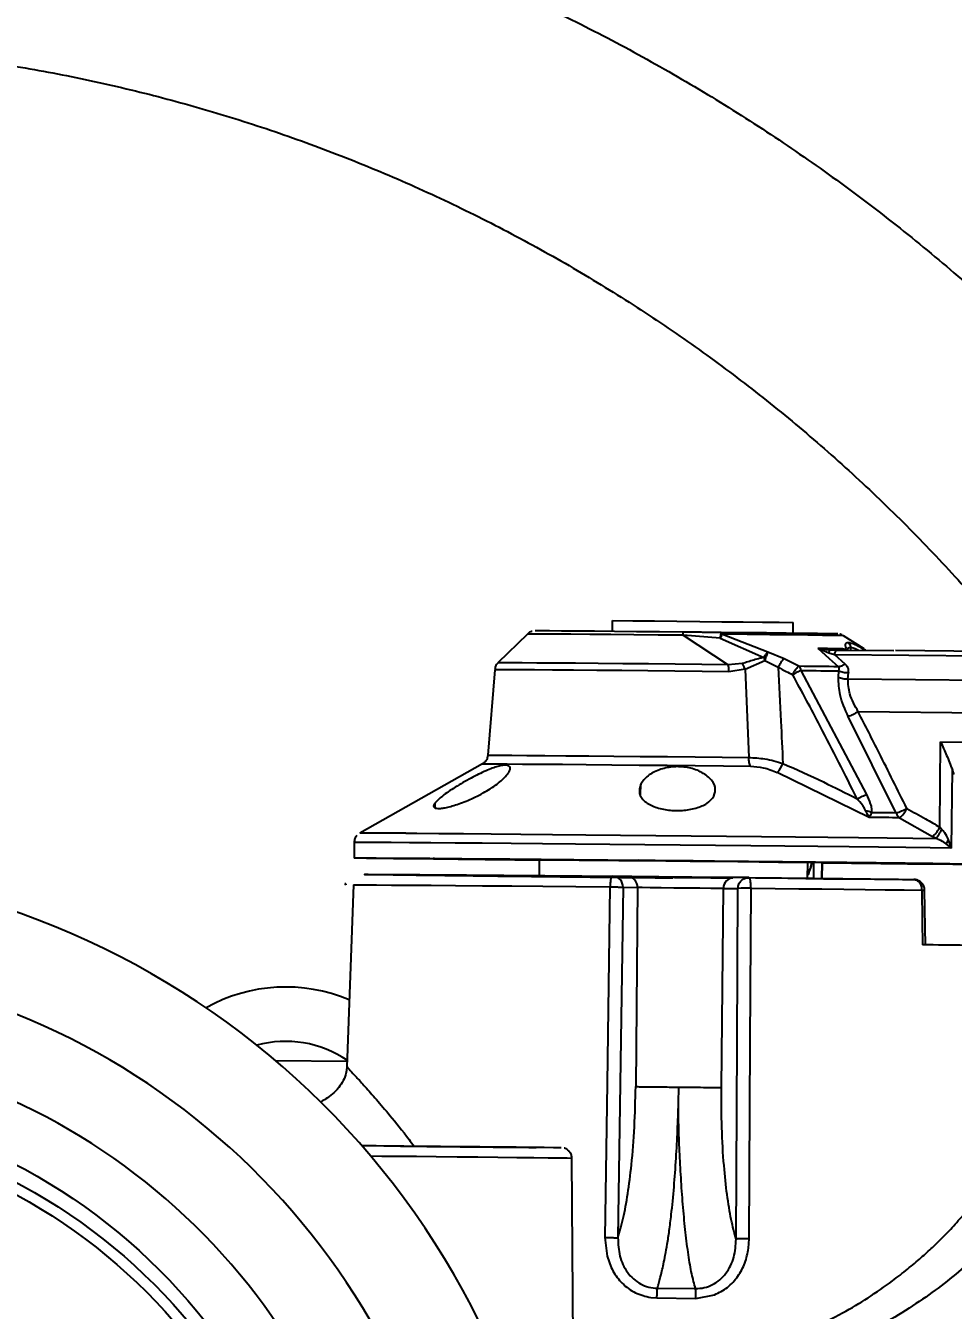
# Model space of a CAD drawing. Header units: millimetres. Extents: x 2344 to 4024, y 1094 to 2282.
# Drawn here: x 2956.8 to 3033.4, y 1461.1 to 1567.2 of the extents above; entities that cross this region are included whole.
import ezdxf

# ---------------------------------------------------------------- set-up
doc = ezdxf.new("R2010")
doc.units = ezdxf.units.MM
doc.layers.add('AM_5', color=3, linetype='Continuous', lineweight=25)
doc.layers.add('标注', color=3, linetype='Continuous', lineweight=13)
doc.styles.add('SLDTEXTSTYLE1', font='txt.shx', dxfattribs={"width": 0.7, "bigfont": 'gbcbig.shx'})
doc.dimstyles.new('SLDDIMSTYLE12$0', dxfattribs={"dimtxt": 12, "dimasz": 10, "dimexe": 0, "dimexo": 0.0625, "dimgap": 0.875, "dimtad": 1, "dimdec": 1, "dimlfac": 1.8, "dimrnd": 1e-09, "dimzin": 12, "dimdsep": 46, "dimtxsty": 'SLDTEXTSTYLE1', "dimcen": 0.09, "dimdle": 8.16, "dimclrd": 3, "dimclre": 3, "dimadec": 0, "dimazin": 3, "dimtfac": 1, "dimtdec": 1, "dimtofl": 0, "dimtmove": 0, "dimatfit": 3, "dimfxl": 0, "dimfrac": 2, "dimtolj": 1, "dimlwd": 5, "dimlwe": 5, "dimarcsym": 0})
doc.dimstyles.new('SLDDIMSTYLE12$3', dxfattribs={"dimtxt": 12, "dimasz": 10, "dimexe": 0, "dimexo": 0.0625, "dimgap": 0.875, "dimtad": 1, "dimdec": 1, "dimlfac": 1.8, "dimrnd": 1e-09, "dimzin": 12, "dimdsep": 46, "dimtxsty": 'SLDTEXTSTYLE1', "dimcen": 0.09, "dimdle": 8.16, "dimclrd": 3, "dimclre": 3, "dimadec": 0, "dimazin": 3, "dimtfac": 1, "dimtdec": 1, "dimtofl": 0, "dimtmove": 0, "dimatfit": 3, "dimfxl": 0, "dimfrac": 2, "dimtolj": 1, "dimlwd": 5, "dimlwe": 5, "dimarcsym": 0})

# ---------------------------------------------------------------- blocks, each defined once
blk = doc.blocks.new('*D64')
at = {"layer": 'Defpoints', "color": 0, "transparency": 16777216}
for p in [(2933.73, 1598.29), (2933.73, 1430.36), (3247.75, 1420.49)]:
    blk.add_point(p, dxfattribs=at)
at = {"layer": '标注', "color": 3, "linetype": 'Continuous', "lineweight": 5, "transparency": 16777216}
for p, q in [((2933.73, 1430.42), (2933.73, 1598.29)), ((3237.75, 1598.29), (2943.73, 1598.29))]:
    blk.add_line(p, q, dxfattribs=at)
at = {"layer": '标注', "color": 3, "lineweight": 5, "transparency": 16777216}
blk.add_line((3247.75, 1420.55), (3247.75, 1598.29), dxfattribs=at)
at = {"layer": '标注', "color": 3, "transparency": 16777216}
for points in [[(2943.73, 1599.96), (2943.73, 1596.62), (2933.73, 1598.29)], [(3237.75, 1599.96), (3237.75, 1596.62), (3247.75, 1598.29)]]:
    blk.add_solid(points, dxfattribs=at)
at = {"layer": '标注', "color": 0, "transparency": 16777216, "insert": (3090.41, 1610.59), "char_height": 10, "attachment_point": 5, "style": 'SLDTEXTSTYLE1'}
blk.add_mtext('\\A1;{\\H2.28571x;315}', dxfattribs=at)
blk = doc.blocks.new('*D68')
at = {"layer": 'Defpoints', "color": 0, "transparency": 16777216}
for p in [(3197.74, 1532.02), (3467.94, 1532.02), (2933.73, 1430.36)]:
    blk.add_point(p, dxfattribs=at)
at = {"layer": '标注', "color": 3, "linetype": 'Continuous', "lineweight": 5, "transparency": 16777216}
for p, q in [((3197.8, 1532.02), (3467.94, 1532.02)), ((3467.94, 1440.36), (3467.94, 1522.02))]:
    blk.add_line(p, q, dxfattribs=at)
at = {"layer": '标注', "color": 3, "lineweight": 5, "transparency": 16777216}
blk.add_line((2933.8, 1430.36), (3467.94, 1430.36), dxfattribs=at)
at = {"layer": '标注', "color": 3, "transparency": 16777216}
for points in [[(3466.27, 1522.02), (3469.6, 1522.02), (3467.94, 1532.02)], [(3466.27, 1440.36), (3469.6, 1440.36), (3467.94, 1430.36)]]:
    blk.add_solid(points, dxfattribs=at)
at = {"layer": '标注', "color": 0, "transparency": 16777216, "insert": (3455.63, 1481.19), "char_height": 10, "attachment_point": 5, "rotation": 90, "style": 'SLDTEXTSTYLE1'}
blk.add_mtext('\\A1;{\\H2.28571x;115}', dxfattribs=at)
blk = doc.blocks.new('*D49')
at = {"layer": 'AM_5', "color": 3, "linetype": 'Continuous', "lineweight": 5, "transparency": 16777216}
blk.add_line((3084.19, 1574.25), (3050.51, 1548.25), dxfattribs=at)
at = {"layer": 'AM_5', "color": 3, "lineweight": 5, "transparency": 16777216}
for p, q in [((2983.13, 1496.32), (2983.31, 1496.32)), ((2983.22, 1496.23), (2983.22, 1496.41))]:
    blk.add_line(p, q, dxfattribs=at)
at = {"layer": 'AM_5', "color": 3, "transparency": 16777216}
blk.add_solid([(3049.49, 1549.57), (3051.53, 1546.93), (3042.59, 1542.14)], dxfattribs=at)
at = {"layer": 'Defpoints', "color": 0, "transparency": 16777216}
for p in [(3042.59, 1542.14), (2923.85, 1450.49)]:
    blk.add_point(p, dxfattribs=at)
at = {"layer": 'AM_5', "color": 0, "transparency": 16777216, "insert": (3067.11, 1569.75), "char_height": 12, "attachment_point": 5, "rotation": 37.6642, "style": 'SLDTEXTSTYLE1'}
blk.add_mtext('\\A1;%%C345', dxfattribs=at)

msp = doc.modelspace()

# ---------------------------------------------------------------- linework, layer by layer
at = {"color": 7, "linetype": 'Continuous', "lineweight": 25}
for p, q in [((3005.265, 1517.18), (3005.274, 1518.076)), ((3020.188, 1517.028), (3020.197, 1517.921)), ((2998.236, 1516.963), (2995.811, 1514.586)), ((3014.256, 1517.063), (3011.104, 1517.12)), ((3011.122, 1516.863), (3014.83, 1514.428)), ((3014.167, 1516.617), (3011.122, 1516.863)), ((3014.167, 1516.617), (3017.781, 1515.034)), ((3014.375, 1516.956), (3018.109, 1515.49)), ((3026.063, 1515.739), (3024.369, 1516.829)), ((3018.109, 1515.49), (3019.464, 1514.943)), ((3022.235, 1515.798), (3023.156, 1515.41)), ((3022.235, 1515.798), (3022.939, 1515.687)), ((3022.939, 1515.687), (3023.175, 1515.65)), ((3023.156, 1515.41), (3023.606, 1515.287)), ((3023.755, 1515.621), (3023.168, 1515.641)), ((3023.175, 1515.65), (3023.808, 1515.644)), ((3023.606, 1515.287), (3024.477, 1514.51)), ((3023.606, 1515.287), (3039.205, 1515.142)), ((3023.808, 1515.644), (3028.508, 1515.6)), ((3024.932, 1515.872), (3024.929, 1515.543)), ((3026.041, 1515.741), (3026.057, 1515.718)), ((3038.908, 1515.503), (3028.659, 1515.598)), ((3016, 1514.527), (3014.83, 1514.428)), ((3016.231, 1514.061), (3014.888, 1513.855)), ((3016.231, 1514.061), (3017.853, 1514.778)), ((3016.231, 1514.061), (3016.53, 1506.774)), ((3017.853, 1514.778), (3018.963, 1514.218)), ((3019.464, 1514.943), (3020.68, 1514.333)), ((2995.544, 1514.015), (2994.98, 1506.956)), ((3026.29, 1503.711), (3020.86, 1513.959)), ((3023.942, 1513.399), (3023.971, 1513.922)), ((3024.722, 1513.24), (3024.76, 1513.762)), ((3040.78, 1513.09), (3024.722, 1513.24)), ((3028.718, 1502.185), (3024.757, 1510.154)), ((3042.868, 1510.373), (3025.581, 1510.534)), ((3032.312, 1501.025), (3032.382, 1508.07)), ((3032.382, 1508.07), (3044.592, 1507.956)), ((2994.525, 1506.244), (2984.386, 1500.524)), ((3033.289, 1499.291), (3033.353, 1505.779)), ((3007.594, 1503.673), (3007.603, 1504.561)), ((3026.477, 1501.823), (3018.89, 1505.537)), ((2990.611, 1502.609), (2990.615, 1503.027)), ((3026.477, 1501.823), (3026.354, 1502)), ((3026.477, 1501.823), (3026.554, 1501.943)), ((3028.99, 1501.792), (3031.701, 1500.253)), ((3032.012, 1500.085), (3031.701, 1500.253)), ((3032.468, 1500.858), (3032.312, 1501.025)), ((2983.928, 1499.749), (2983.915, 1498.468)), ((3033.289, 1499.291), (3032.851, 1499.634)), ((3033.289, 1499.291), (3033.041, 1499.97)), ((2990.57, 1498.421), (2990.57, 1498.425)), ((2999.214, 1498.316), (2999.201, 1496.987)), ((3007.541, 1498.274), (3007.541, 1498.278)), ((3021.382, 1498.107), (3021.369, 1496.777)), ((3021.902, 1496.772), (3021.915, 1498.102)), ((3022.56, 1498.087), (3022.547, 1496.766)), ((3022.56, 1498.087), (3022.613, 1498.084)), ((3022.6, 1496.765), (3022.613, 1498.084)), ((3028.216, 1498.041), (3028.216, 1498.039)), ((2983.87, 1496.242), (2983.327, 1481.215)), ((3006.476, 1496.935), (3005.269, 1496.961)), ((3006.145, 1496.052), (3007.352, 1496.026)), ((3007.352, 1496.026), (3007.189, 1479.588)), ((3016.532, 1496.849), (3015.325, 1496.847)), ((3014.268, 1479.518), (3014.431, 1495.956)), ((3014.431, 1495.956), (3015.638, 1495.958)), ((3031.121, 1491.255), (3031.06, 1495.808)), ((2983.343, 1481.665), (2977.436, 1481.723)), ((3010.722, 1478.225), (3010.753, 1479.546)), ((3010.727, 1479.547), (3010.753, 1479.546)), ((3002.194, 1437.174), (3001.92, 1473.657)), ((3004.641, 1467.128), (3004.826, 1465.583)), ((3016.515, 1466.245), (3016.567, 1467.009)), ((3008.448, 1462.171), (3008.946, 1462.133)), ((3008.946, 1462.133), (3012.164, 1462.101)), ((3008.989, 1462.939), (3012.137, 1462.908)), ((3012.164, 1462.101), (3013.707, 1462.392))]:
    msp.add_line(p, q, dxfattribs=at)
at = {"color": 7, "linetype": 'Continuous', "lineweight": 25, "flags": 128}
for points in [[(3005.274, 1518.076), (3006.94, 1518.062), (3008.733, 1518.045), (3010.599, 1518.027), (3012.48, 1518.008), (3014.319, 1517.989), (3016.061, 1517.97), (3017.653, 1517.952), (3019.045, 1517.936), (3020.197, 1517.921)], [(3011.121, 1516.863), (3009.059, 1516.883), (3007.049, 1516.902), (3005.144, 1516.919), (3003.393, 1516.934), (3001.841, 1516.947), (3000.529, 1516.956), (2999.491, 1516.963), (2998.753, 1516.966), (2998.334, 1516.966), (2998.236, 1516.963)], [(3011.123, 1517.125), (3009.163, 1517.144), (3007.252, 1517.162), (3005.442, 1517.178), (3003.777, 1517.193), (3002.302, 1517.205), (3001.055, 1517.214), (3000.068, 1517.22), (2999.366, 1517.223), (2998.968, 1517.223), (2998.875, 1517.22)], [(3023.89, 1516.972), (3023.882, 1516.973), (3023.639, 1516.98), (3023.074, 1516.99), (3022.202, 1517.002), (3021.046, 1517.017), (3019.634, 1517.035), (3018.004, 1517.053), (3016.196, 1517.073), (3014.258, 1517.094)], [(3024.369, 1516.829), (3024.359, 1516.83), (3024.107, 1516.837), (3023.522, 1516.847), (3022.617, 1516.86), (3021.417, 1516.876), (3019.953, 1516.894), (3018.261, 1516.913), (3016.386, 1516.934), (3014.375, 1516.956)], [(3022.235, 1515.798), (3022.515, 1515.795), (3022.786, 1515.791), (3023.047, 1515.788), (3023.299, 1515.785), (3023.541, 1515.782), (3023.772, 1515.778), (3023.994, 1515.775), (3024.205, 1515.773)], [(3022.235, 1515.798), (3023.179, 1514.957), (3023.921, 1514.294)], [(3026.063, 1515.739), (3026.058, 1515.74), (3026.041, 1515.741)], [(3014.83, 1514.428), (3012.657, 1514.451), (3010.45, 1514.473), (3008.257, 1514.494), (3006.123, 1514.514), (3004.093, 1514.532), (3002.208, 1514.549), (3000.509, 1514.563), (2999.03, 1514.574), (2997.804, 1514.582), (2996.855, 1514.587), (2996.204, 1514.589), (2995.863, 1514.588), (2995.811, 1514.586)], [(3020.68, 1514.332), (3021.122, 1514.327), (3021.554, 1514.322), (3021.975, 1514.317), (3022.387, 1514.313), (3022.788, 1514.308), (3023.177, 1514.303), (3023.555, 1514.299), (3023.921, 1514.294)], [(3014.888, 1513.855), (3012.678, 1513.878), (3010.434, 1513.9), (3008.203, 1513.922), (3006.033, 1513.942), (3003.967, 1513.961), (3002.05, 1513.977), (3000.322, 1513.991), (2998.819, 1514.003), (2997.571, 1514.011), (2996.606, 1514.016), (2995.943, 1514.018), (2995.597, 1514.017), (2995.544, 1514.015)], [(3020.858, 1513.959), (3021.279, 1513.954), (3021.692, 1513.949), (3022.096, 1513.944), (3022.491, 1513.94), (3022.876, 1513.935), (3023.251, 1513.931), (3023.616, 1513.926), (3023.971, 1513.922)], [(2994.98, 1506.956), (2995.026, 1506.958), (2995.359, 1506.96), (2996.008, 1506.958), (2996.958, 1506.953), (2998.192, 1506.945), (2999.684, 1506.933), (3001.404, 1506.919), (3003.317, 1506.903), (3005.386, 1506.885), (3007.567, 1506.864), (3009.818, 1506.843), (3012.092, 1506.82), (3014.345, 1506.797), (3016.53, 1506.774)], [(2994.525, 1506.244), (2994.572, 1506.246), (2994.915, 1506.247), (2995.582, 1506.246), (2996.559, 1506.24), (2997.827, 1506.232), (2999.361, 1506.221), (3001.129, 1506.206), (3003.096, 1506.189), (3005.222, 1506.17), (3007.464, 1506.15), (3009.778, 1506.127), (3012.116, 1506.104), (3014.431, 1506.08), (3016.677, 1506.057)], [(3028.99, 1501.792), (3028.698, 1501.796), (3028.399, 1501.8), (3028.093, 1501.803), (3027.782, 1501.807), (3027.464, 1501.811), (3027.141, 1501.815), (3026.812, 1501.819), (3026.477, 1501.823)], [(3028.718, 1502.185), (3028.481, 1502.188), (3028.24, 1502.191), (3027.994, 1502.194), (3027.744, 1502.197), (3027.49, 1502.2), (3027.232, 1502.203), (3026.97, 1502.206), (3026.704, 1502.21)], [(2988.208, 1500.515), (2989.118, 1500.509), (2990.922, 1500.496), (2992.972, 1500.48), (2995.241, 1500.461), (2997.703, 1500.44), (3000.326, 1500.417), (3003.08, 1500.392), (3005.929, 1500.365), (3008.84, 1500.337), (3011.777, 1500.308), (3014.703, 1500.278), (3017.583, 1500.249), (3020.381, 1500.219), (3023.064, 1500.19), (3025.599, 1500.161), (3027.954, 1500.134), (3030.1, 1500.109), (3032.012, 1500.085)], [(3033.289, 1499.29), (3031.515, 1499.313), (3029.499, 1499.338), (3027.264, 1499.364), (3024.836, 1499.392), (3022.244, 1499.42), (3019.518, 1499.45), (3016.69, 1499.479), (3013.795, 1499.509), (3010.866, 1499.539), (3007.937, 1499.567), (3005.044, 1499.595), (3002.221, 1499.621), (2999.5, 1499.646), (2996.913, 1499.669), (2994.493, 1499.689), (2992.266, 1499.707), (2990.26, 1499.723), (2988.497, 1499.735), (2986.999, 1499.745), (2985.784, 1499.751), (2984.865, 1499.754), (2984.254, 1499.754), (2983.958, 1499.751), (2983.928, 1499.749)], [(2984.961, 1498.442), (2984.309, 1498.455), (2983.968, 1498.464), (2983.943, 1498.471), (2984.235, 1498.474), (2984.839, 1498.474), (2985.75, 1498.471), (2986.955, 1498.465), (2988.441, 1498.455), (2990.19, 1498.443), (2992.183, 1498.428), (2994.395, 1498.41), (2996.8, 1498.389), (2999.372, 1498.367), (3002.078, 1498.342), (3004.888, 1498.316), (3007.769, 1498.289), (3010.687, 1498.26), (3013.607, 1498.231), (3016.496, 1498.201), (3019.319, 1498.171), (3022.044, 1498.142), (3024.638, 1498.113), (3027.071, 1498.086), (3029.315, 1498.059), (3031.343, 1498.035), (3033.132, 1498.012), (3034.66, 1497.992)], [(2999.214, 1498.264), (2997.19, 1498.287), (2994.756, 1498.314), (2992.513, 1498.341), (2990.484, 1498.365), (2988.696, 1498.388), (2987.168, 1498.408), (2985.918, 1498.427), (2984.961, 1498.442)], [(2990.57, 1498.421), (2990.455, 1498.424), (2990.72, 1498.424), (2991.332, 1498.42), (2992.217, 1498.412), (2993.268, 1498.403), (2994.359, 1498.392), (2995.359, 1498.381), (2996.146, 1498.371), (2996.625, 1498.364)], [(2996.625, 1498.364), (2996.74, 1498.361), (2996.475, 1498.361), (2995.863, 1498.365), (2994.978, 1498.373), (2993.927, 1498.383), (2992.835, 1498.394), (2991.836, 1498.404), (2991.049, 1498.414), (2990.57, 1498.421)], [(2999.214, 1498.314), (2998.756, 1498.317), (2998.417, 1498.319), (2998.284, 1498.319), (2998.37, 1498.317), (2998.666, 1498.313), (2999.144, 1498.307), (2999.214, 1498.306)], [(2999.214, 1498.316), (2999.25, 1498.318), (2999.582, 1498.319), (3000.253, 1498.316), (3001.245, 1498.31), (3002.526, 1498.301), (3004.059, 1498.288), (3005.797, 1498.273), (3007.689, 1498.256), (3009.678, 1498.237), (3011.703, 1498.217), (3013.705, 1498.197), (3015.624, 1498.176), (3017.401, 1498.156), (3018.983, 1498.138), (3020.323, 1498.121), (3021.382, 1498.107)], [(3007.541, 1498.274), (3007.426, 1498.277), (3007.691, 1498.277), (3008.303, 1498.273), (3009.188, 1498.266), (3010.239, 1498.256), (3011.331, 1498.245), (3012.33, 1498.234), (3013.117, 1498.224), (3013.596, 1498.218)], [(3013.596, 1498.218), (3013.711, 1498.214), (3013.446, 1498.214), (3012.834, 1498.219), (3011.949, 1498.226), (3010.898, 1498.236), (3009.807, 1498.247), (3008.807, 1498.258), (3008.02, 1498.267), (3007.541, 1498.274)], [(3022.56, 1498.087), (3023.072, 1498.083), (3023.411, 1498.081), (3023.544, 1498.081), (3023.458, 1498.083), (3023.161, 1498.087), (3022.683, 1498.093), (3022.07, 1498.1), (3021.382, 1498.107)], [(3036.867, 1497.958), (3037.519, 1497.945), (3037.86, 1497.936), (3037.884, 1497.929), (3037.593, 1497.926), (3036.988, 1497.926), (3036.078, 1497.929), (3034.873, 1497.935), (3033.387, 1497.945), (3031.638, 1497.957), (3029.645, 1497.972), (3027.433, 1497.99), (3025.027, 1498.011), (3022.613, 1498.032)], [(3031.676, 1498.006), (3031.355, 1498.011), (3030.819, 1498.017), (3030.15, 1498.024), (3029.45, 1498.031), (3028.826, 1498.037), (3028.372, 1498.04), (3028.158, 1498.041), (3028.216, 1498.039)], [(3028.216, 1498.039), (3028.537, 1498.034), (3029.073, 1498.028), (3029.742, 1498.021), (3030.442, 1498.014), (3031.066, 1498.008), (3031.52, 1498.005), (3031.734, 1498.004), (3031.676, 1498.006)], [(2983.87, 1496.242), (2983.909, 1496.245), (2984.223, 1496.248), (2984.85, 1496.248), (2985.782, 1496.245), (2987.009, 1496.238), (2988.516, 1496.228), (2990.285, 1496.216), (2992.296, 1496.2), (2994.525, 1496.182), (2996.946, 1496.162), (2999.53, 1496.139), (3002.247, 1496.114), (3005.066, 1496.088)], [(3004.01, 1496.947), (3002.099, 1496.964), (3000.38, 1496.978), (2998.892, 1496.989), (2997.668, 1496.997), (2996.733, 1497.002), (2996.11, 1497.004), (2995.811, 1497.002), (2995.784, 1497)], [(3003.636, 1496.923), (3003.848, 1496.924), (3004.368, 1496.922), (3005.173, 1496.917), (3006.229, 1496.908), (3007.488, 1496.898), (3008.897, 1496.885), (3010.393, 1496.871), (3011.911, 1496.855), (3013.385, 1496.84), (3014.751, 1496.825), (3015.22, 1496.82)], [(3005.066, 1496.088), (3004.828, 1479.871), (3004.641, 1467.128)], [(3006.145, 1496.052), (3005.907, 1479.834), (3005.719, 1467.092)], [(3014.431, 1495.956), (3014.066, 1495.957), (3013.4, 1495.962), (3012.498, 1495.97), (3011.445, 1495.979), (3010.339, 1495.99), (3009.285, 1496.002), (3008.383, 1496.012), (3007.718, 1496.02), (3007.352, 1496.026)], [(3015.488, 1466.995), (3015.572, 1483.214), (3015.638, 1495.958)], [(3016.567, 1467.009), (3016.651, 1483.228), (3016.717, 1495.972)], [(3016.717, 1495.972), (3018.718, 1495.951), (3020.673, 1495.93), (3022.57, 1495.91), (3024.399, 1495.889), (3026.149, 1495.87), (3027.809, 1495.851), (3029.371, 1495.832), (3030.824, 1495.815)], [(3030.824, 1495.815), (3030.858, 1493.281), (3030.885, 1491.29)], [(2984.543, 1474.718), (2984.963, 1474.717), (2985.735, 1474.712), (2986.773, 1474.705), (2988.039, 1474.694), (2989.482, 1474.682), (2991.049, 1474.667), (2992.678, 1474.651), (2994.307, 1474.635), (2995.874, 1474.618), (2997.318, 1474.602), (2998.583, 1474.587), (2999.622, 1474.574), (3000.393, 1474.564), (3000.868, 1474.555), (3001.028, 1474.551)], [(3001.92, 1473.657), (3001.869, 1473.66), (3001.53, 1473.667), (3000.883, 1473.677), (2999.951, 1473.689), (2998.767, 1473.703), (2997.371, 1473.719), (2995.812, 1473.737), (2994.144, 1473.754), (2992.425, 1473.771), (2990.714, 1473.788), (2989.072, 1473.803), (2987.553, 1473.816), (2986.213, 1473.827), (2985.302, 1473.834)], [(2986.378, 1474.696), (2986.378, 1474.696), (2986.536, 1474.691), (2987.002, 1474.684), (2987.753, 1474.674), (2988.75, 1474.662), (2989.945, 1474.648), (2991.276, 1474.634), (2992.678, 1474.62)], [(2992.678, 1474.62), (2994.08, 1474.606), (2995.411, 1474.594), (2996.606, 1474.584), (2997.603, 1474.576), (2998.354, 1474.571), (2998.82, 1474.569), (2998.978, 1474.571)]]:
    msp.add_lwpolyline(points, dxfattribs=at)
at = {"color": 7, "linetype": 'Continuous', "lineweight": 25}
for centre, radius in [((2933.734, 1430.362), 48.216), ((2933.991, 1429.852), 47.25), ((2933.991, 1429.854), 46.35)]:
    msp.add_circle(centre, radius, dxfattribs=at)
for centre, radius, start, end in [((3015.573, 1515.986), 1.541, 141.02718, 155.85543), ((3014.201, 1516.928), 0.176, 9.15304, 71.18066), ((3019.344, 1514.255), 1.746, 135.02485, 153.53385), ((3020.938, 1513.389), 2.142, 133.50192, 157.21721), ((3019.961, 1513.755), 0.923, 12.74472, 38.73483), ((3017.406, 1506.972), 2.064, 315.96973, 340.40994), ((3027.108, 1507.07), 5.144, 288.24589, 298.84642), ((3027.75, 1503.373), 2.01, 308.11923, 336.27057), ((3026.088, 1500.981), 1.374, 63.36173, 85.31069), ((3026.179, 1500.994), 1.021, 68.44078, 80.12527), ((3029.525, 1502.453), 0.85, 198.39146, 231.03853), ((2985.82, 1293.481), 207.048, 89.33921, 90.397), ((3033.977, 1499.217), 1.201, 141.17844, 159.68658), ((2933.734, 1430.28), 67.5, 10.54851, 92.46086), ((3020.345, 1498.153), 1.382, 318.07056, 357.96119), ((3005.253, 1496.069), 0.892, 358.94916, 88.97148), ((3006.46, 1496.043), 0.892, 358.94916, 88.97148), ((3015.324, 1495.954), 0.892, 89.88976, 179.91207), ((3026.23, 1887.333), 390.587, 269.26834, 269.83804), ((3016.368, 1481.654), 14.322, 88.60341, 92.92198), ((3028.735, 1122.167), 369.13, 88.5638, 89.66629), ((2933.734, 1430.278), 59.613, 13.09228, 89.91829), ((2978.28, 1474.315), 13.5, 67.129, 119.21823), ((2978.28, 1474.325), 9, 55.74005, 105.42591), ((2933.734, 1430.29), 52.929, 13.09228, 89.91829)]:
    msp.add_arc(centre, radius, start, end, dxfattribs=at)
for points, knots in [([(2782.105, 1453.029), (2781.937, 1451.848), (2781.46, 1448.487), (2780.892, 1442.919), (2780.491, 1436.328), (2780.378, 1429.725), (2780.548, 1423.123), (2781.002, 1416.535), (2781.74, 1409.973), (2782.76, 1403.448), (2784.059, 1396.973), (2785.636, 1390.56), (2787.488, 1384.221), (2789.611, 1377.968), (2792.001, 1371.812), (2794.654, 1365.764), (2797.565, 1359.837), (2800.728, 1354.04), (2804.138, 1348.384), (2807.789, 1342.881), (2811.672, 1337.54), (2815.783, 1332.371), (2820.112, 1327.384), (2824.651, 1322.588), (2829.393, 1317.992), (2834.328, 1313.604), (2839.448, 1309.432), (2844.743, 1305.485), (2850.202, 1301.77), (2855.817, 1298.293), (2861.576, 1295.061), (2867.468, 1292.08), (2873.484, 1289.355), (2879.611, 1286.892), (2885.839, 1284.695), (2892.156, 1282.768), (2898.549, 1281.115), (2905.008, 1279.739), (2911.52, 1278.641), (2918.073, 1277.826), (2924.656, 1277.293), (2931.255, 1277.044), (2937.859, 1277.08), (2944.455, 1277.399), (2951.031, 1278.003), (2957.575, 1278.889), (2964.075, 1280.055), (2970.519, 1281.501), (2976.895, 1283.223), (2983.19, 1285.217), (2989.394, 1287.481), (2995.494, 1290.01), (3001.48, 1292.799), (3007.341, 1295.843), (3013.065, 1299.137), (3018.642, 1302.674), (3024.061, 1306.447), (3029.313, 1310.451), (3034.387, 1314.677), (3039.275, 1319.118), (3043.968, 1323.765), (3048.456, 1328.609), (3052.731, 1333.642), (3056.785, 1338.855), (3060.612, 1344.238), (3064.203, 1349.78), (3067.552, 1355.471), (3070.653, 1361.302), (3073.5, 1367.26), (3076.088, 1373.336), (3078.412, 1379.518), (3080.467, 1385.793), (3082.251, 1392.152), (3083.759, 1398.581), (3084.989, 1405.07), (3085.939, 1411.605), (3086.606, 1418.175), (3086.99, 1424.768), (3087.089, 1431.371), (3086.905, 1437.972), (3086.436, 1444.559), (3085.684, 1451.12), (3084.65, 1457.643), (3083.337, 1464.114), (3081.746, 1470.524), (3079.88, 1476.859), (3077.744, 1483.108), (3075.34, 1489.259), (3072.674, 1495.3), (3069.751, 1501.222), (3066.575, 1507.012), (3063.153, 1512.66), (3059.49, 1518.155), (3055.595, 1523.488), (3051.474, 1528.648), (3047.134, 1533.626), (3042.584, 1538.412), (3037.832, 1542.998), (3032.887, 1547.375), (3027.758, 1551.535), (3022.455, 1555.471), (3016.988, 1559.175), (3011.366, 1562.639), (3005.6, 1565.859), (2999.701, 1568.827), (2993.679, 1571.539), (2987.547, 1573.989), (2981.314, 1576.172), (2974.994, 1578.086), (2968.596, 1579.725), (2962.135, 1581.087), (2955.62, 1582.17), (2949.065, 1582.972), (2942.482, 1583.49), (2935.882, 1583.725), (2929.278, 1583.675), (2922.683, 1583.341), (2916.108, 1582.724), (2909.565, 1581.823), (2903.068, 1580.643), (2896.627, 1579.183), (2890.256, 1577.448), (2883.965, 1575.439), (2877.766, 1573.162), (2871.671, 1570.62), (2865.691, 1567.818), (2859.837, 1564.761), (2854.12, 1561.455), (2848.551, 1557.906), (2843.14, 1554.121), (2837.896, 1550.106), (2832.831, 1545.869), (2827.953, 1541.418), (2823.27, 1536.761), (2818.793, 1531.906), (2814.529, 1526.864), (2810.486, 1521.642), (2806.671, 1516.252), (2803.092, 1510.702), (2799.755, 1505.003), (2796.667, 1499.166), (2793.832, 1493.201), (2791.258, 1487.12), (2788.947, 1480.933), (2786.905, 1474.653), (2785.135, 1468.291), (2783.643, 1461.858), (2782.68, 1456.758), (2782.225, 1453.806), (2782.105, 1453.029)], [0, 0, 0, 0, 0.00371707, 0.01057073, 0.01742476, 0.02427878, 0.03113281, 0.03798684, 0.04484087, 0.0516949, 0.05854893, 0.06540296, 0.07225699, 0.07911102, 0.08596505, 0.09281907, 0.0996731, 0.10652713, 0.11338116, 0.12023519, 0.12708922, 0.13394325, 0.14079728, 0.14765131, 0.15450534, 0.16135937, 0.1682134, 0.17506743, 0.18192146, 0.18877549, 0.19562952, 0.20248355, 0.20933758, 0.21619161, 0.22304564, 0.22989967, 0.2367537, 0.24360773, 0.25046176, 0.25731579, 0.26416982, 0.27102385, 0.27787788, 0.28473191, 0.29158594, 0.29843997, 0.305294, 0.31214803, 0.31900206, 0.32585609, 0.33271012, 0.33956415, 0.34641818, 0.35327221, 0.36012624, 0.36698027, 0.3738343, 0.38068833, 0.38754236, 0.39439639, 0.40125042, 0.40810445, 0.41495848, 0.42181251, 0.42866653, 0.43552056, 0.44237459, 0.44922862, 0.45608265, 0.46293668, 0.46979071, 0.47664474, 0.48349877, 0.4903528, 0.49720683, 0.50406086, 0.51091488, 0.51776891, 0.52462294, 0.53147697, 0.538331, 0.54518503, 0.55203906, 0.55889309, 0.56574712, 0.57260114, 0.57945517, 0.5863092, 0.59316323, 0.60001726, 0.60687129, 0.61372532, 0.62057935, 0.62743338, 0.63428741, 0.64114144, 0.64799547, 0.6548495, 0.66170352, 0.66855755, 0.67541158, 0.68226561, 0.68911964, 0.69597367, 0.7028277, 0.70968173, 0.71653576, 0.72338979, 0.73024382, 0.73709785, 0.74395188, 0.75080591, 0.75765994, 0.76451397, 0.771368, 0.77822203, 0.78507606, 0.79193009, 0.79878412, 0.80563816, 0.81249219, 0.81934622, 0.82620025, 0.83305428, 0.83990831, 0.84676234, 0.85361637, 0.8604704, 0.86732443, 0.87417846, 0.88103249, 0.88788652, 0.89474054, 0.90159457, 0.9084486, 0.91530263, 0.92215666, 0.92901069, 0.93586472, 0.94271875, 0.94957278, 0.95642681, 0.96328084, 0.97013487, 0.9769889, 0.98384293, 0.99069696, 0.99755098, 1, 1, 1, 1]), ([(2901.589, 1561.789), (2903.018, 1562.136), (2906.455, 1562.971), (2911.972, 1563.973), (2918.115, 1564.837), (2924.294, 1565.41), (2930.491, 1565.701), (2936.695, 1565.707), (2942.893, 1565.43), (2949.072, 1564.868), (2955.219, 1564.024), (2961.321, 1562.899), (2967.364, 1561.496), (2973.337, 1559.817), (2979.227, 1557.866), (2985.021, 1555.648), (2990.707, 1553.166), (2996.274, 1550.426), (3001.709, 1547.434), (3007.002, 1544.196), (3012.14, 1540.719), (3017.114, 1537.01), (3021.913, 1533.078), (3026.526, 1528.929), (3030.944, 1524.573), (3035.159, 1520.02), (3039.16, 1515.278), (3042.939, 1510.358), (3046.489, 1505.269), (3049.803, 1500.024), (3052.872, 1494.632), (3055.691, 1489.105), (3058.254, 1483.455), (3060.555, 1477.693), (3062.59, 1471.832), (3064.354, 1465.883), (3065.843, 1459.86), (3067.056, 1453.776), (3067.986, 1447.642), (3068.643, 1441.471), (3068.985, 1435.278), (3069.105, 1430.995), (3069.03, 1428.784), (3069.025, 1428.638)], [0, 0, 0, 0, 0.0178666, 0.0430042, 0.0681417, 0.0932792, 0.1184167, 0.1435543, 0.1686918, 0.1938293, 0.2189668, 0.2441044, 0.2692419, 0.2943794, 0.319517, 0.3446545, 0.369792, 0.3949295, 0.4200671, 0.4452046, 0.4703421, 0.4954797, 0.5206172, 0.5457547, 0.5708923, 0.5960298, 0.6211673, 0.6463048, 0.6714424, 0.6965799, 0.7217174, 0.746855, 0.7719925, 0.79713, 0.8222676, 0.8474051, 0.8725426, 0.8976802, 0.9228177, 0.9479552, 0.9730928, 0.9982303, 1, 1, 1, 1]), ([(2998.632, 1517.187), (2998.596, 1517.177), (2998.496, 1517.148), (2998.352, 1517.076), (2998.278, 1516.989), (2998.251, 1516.957)], [0, 0, 0, 0, 0.2609504, 0.7233234, 1, 1, 1, 1]), ([(3014.258, 1517.094), (3013.636, 1517.1), (3012.593, 1517.11), (3011.546, 1517.121), (3011.123, 1517.125)], [0, 0, 0, 0, 0.5961974, 1, 1, 1, 1]), ([(3014.258, 1517.094), (3014.249, 1517.09), (3014.229, 1517.081), (3014.217, 1517), (3014.179, 1516.855), (3014.171, 1516.7), (3014.167, 1516.617)], [0, 0, 0, 0, 0.2100867, 0.4354712, 0.6954439, 1, 1, 1, 1]), ([(3024.243, 1516.893), (3024.231, 1516.9), (3024.181, 1516.926), (3024.107, 1516.945), (3024.062, 1516.954), (3024.048, 1516.956)], [0, 0, 0, 0, 0.1840892, 0.7448256, 1, 1, 1, 1]), ([(3024.734, 1516.254), (3024.627, 1516.225), (3024.413, 1516.166), (3024.551, 1515.826), (3024.62, 1515.655)], [0, 0, 0, 0, 0.4984638, 1, 1, 1, 1]), ([(3026.176, 1515.628), (3025.865, 1515.804), (3025.247, 1516.153), (3024.904, 1516.221), (3024.734, 1516.254)], [0, 0, 0, 0, 0.5045108, 1, 1, 1, 1]), ([(3024.734, 1516.254), (3024.763, 1516.232), (3024.822, 1516.186), (3024.885, 1516.09), (3024.926, 1515.983), (3024.93, 1515.908), (3024.932, 1515.872)], [0, 0, 0, 0, 0.24926267, 0.50442706, 0.75727034, 1, 1, 1, 1]), ([(3018.109, 1515.49), (3018.093, 1515.451), (3018.061, 1515.373), (3017.996, 1515.199), (3017.933, 1515.018), (3017.885, 1514.876), (3017.861, 1514.802), (3017.854, 1514.78), (3017.853, 1514.778)], [0, 0, 0, 0, 0.2498824, 0.4997694, 0.7496604, 0.9255481, 0.9908934, 1, 1, 1, 1]), ([(3023.175, 1515.65), (3023.174, 1515.647), (3023.17, 1515.641), (3023.165, 1515.591), (3023.16, 1515.517), (3023.157, 1515.445), (3023.155, 1515.41)], [0, 0, 0, 0, 0.25096798, 0.50425433, 0.75535715, 1, 1, 1, 1]), ([(3024.205, 1515.773), (3024.258, 1515.768), (3024.339, 1515.761), (3024.49, 1515.714), (3024.578, 1515.674), (3024.62, 1515.655)], [0, 0, 0, 0, 0.4918514, 0.7535128, 1, 1, 1, 1]), ([(3024.734, 1515.666), (3024.729, 1515.678), (3024.67, 1515.852), (3024.806, 1515.862), (3024.932, 1515.872)], [0, 0, 0, 0, 0.0684547, 1, 1, 1, 1]), ([(3024.932, 1515.872), (3025.078, 1515.855), (3025.242, 1515.837), (3025.559, 1515.648), (3025.595, 1515.627)], [0, 0, 0, 0, 0.88864902, 1, 1, 1, 1]), ([(3026.057, 1515.718), (3026.07, 1515.708), (3026.094, 1515.688), (3026.15, 1515.648), (3026.176, 1515.628)], [0, 0, 0, 0, 0.5174709, 1, 1, 1, 1]), ([(2995.896, 1514.643), (2995.839, 1514.598), (2995.701, 1514.49), (2995.58, 1514.267), (2995.565, 1514.099), (2995.559, 1514.032)], [0, 0, 0, 0, 0.301277, 0.7249479, 1, 1, 1, 1]), ([(3017.781, 1515.034), (3017.678, 1515.012), (3017.395, 1514.952), (3016.792, 1514.778), (3016.311, 1514.625), (3016, 1514.527)], [0, 0, 0, 0, 0.1685681, 0.4640042, 1, 1, 1, 1]), ([(3016.231, 1514.061), (3016.196, 1514.146), (3016.128, 1514.315), (3016.043, 1514.456), (3016, 1514.527)], [0, 0, 0, 0, 0.5021576, 1, 1, 1, 1]), ([(3017.781, 1515.034), (3017.781, 1515.034), (3017.781, 1515.034), (3017.781, 1515.034), (3017.781, 1515.033), (3017.792, 1514.994), (3017.814, 1514.91), (3017.84, 1514.823), (3017.853, 1514.778)], [0, 0, 0, 0, 0.0000335, 0.000106, 0.0003683, 0.001362, 0.4820163, 1, 1, 1, 1]), ([(3018.963, 1514.218), (3019.036, 1512.732), (3019.166, 1510.086), (3019.294, 1507.439), (3019.35, 1506.28)], [0, 0, 0, 0, 0.5617548, 1, 1, 1, 1]), ([(3018.963, 1514.218), (3019.185, 1514.107), (3019.585, 1513.907), (3019.982, 1513.701), (3020.159, 1513.608)], [0, 0, 0, 0, 0.5530907, 1, 1, 1, 1]), ([(3020.16, 1513.608), (3020.201, 1513.688), (3020.257, 1513.796), (3020.348, 1513.943), (3020.439, 1514.08), (3020.562, 1514.233), (3020.641, 1514.299), (3020.68, 1514.332)], [0, 0, 0, 0, 0.2498451, 0.3419699, 0.5003268, 0.7501647, 1, 1, 1, 1]), ([(3023.921, 1514.294), (3023.964, 1514.296), (3024.049, 1514.299), (3024.191, 1514.342), (3024.337, 1514.41), (3024.431, 1514.477), (3024.477, 1514.51)], [0, 0, 0, 0, 0.2474529, 0.4999677, 0.7524992, 1, 1, 1, 1]), ([(3023.971, 1513.922), (3023.994, 1513.993), (3024.026, 1514.093), (3023.987, 1514.221), (3023.943, 1514.271), (3023.921, 1514.294)], [0, 0, 0, 0, 0.5578773, 0.7889784, 1, 1, 1, 1]), ([(3024.477, 1514.51), (3024.565, 1514.408), (3024.75, 1514.194), (3024.757, 1513.912), (3024.76, 1513.762)], [0, 0, 0, 0, 0.471381, 1, 1, 1, 1]), ([(3025.487, 1503.362), (3024.485, 1505.368), (3022.762, 1508.814), (3020.926, 1512.195), (3020.159, 1513.608)], [0, 0, 0, 0, 0.5820752, 1, 1, 1, 1]), ([(3024.757, 1510.154), (3024.487, 1510.756), (3023.987, 1511.872), (3023.956, 1512.917), (3023.942, 1513.399)], [0, 0, 0, 0, 0.5395057, 1, 1, 1, 1]), ([(3024.722, 1513.24), (3024.655, 1513.237), (3024.519, 1513.231), (3024.31, 1513.259), (3024.11, 1513.313), (3023.998, 1513.371), (3023.942, 1513.399)], [0, 0, 0, 0, 0.2424888, 0.4944094, 0.7492399, 1, 1, 1, 1]), ([(3024.76, 1513.763), (3024.691, 1513.76), (3024.551, 1513.753), (3024.339, 1513.781), (3024.138, 1513.836), (3024.026, 1513.894), (3023.971, 1513.922)], [0, 0, 0, 0, 0.24650305, 0.50000514, 0.75350455, 1, 1, 1, 1]), ([(3025.581, 1510.534), (3025.304, 1511.033), (3024.797, 1511.95), (3024.745, 1512.837), (3024.722, 1513.24)], [0, 0, 0, 0, 0.54481002, 1, 1, 1, 1]), ([(3025.581, 1510.534), (3025.509, 1510.495), (3025.362, 1510.415), (3025.135, 1510.305), (3024.923, 1510.212), (3024.811, 1510.173), (3024.757, 1510.154)], [0, 0, 0, 0, 0.2471244, 0.5027753, 0.7569558, 1, 1, 1, 1]), ([(3029.59, 1502.565), (3028.83, 1504.099), (3027.51, 1506.765), (3026.155, 1509.411), (3025.581, 1510.534)], [0, 0, 0, 0, 0.5757941, 1, 1, 1, 1]), ([(3032.382, 1508.07), (3032.552, 1507.691), (3032.899, 1506.911), (3033.199, 1506.163), (3033.353, 1505.779)], [0, 0, 0, 0, 0.4867384, 1, 1, 1, 1]), ([(2994.966, 1506.969), (2994.96, 1506.886), (2994.947, 1506.712), (2994.818, 1506.493), (2994.674, 1506.336), (2994.571, 1506.276), (2994.532, 1506.253)], [0, 0, 0, 0, 0.2796357, 0.58935903, 0.84568764, 1, 1, 1, 1]), ([(3016.53, 1506.774), (3016.978, 1506.75), (3017.929, 1506.7), (3018.859, 1506.425), (3019.35, 1506.28)], [0, 0, 0, 0, 0.4713852, 1, 1, 1, 1]), ([(2996.696, 1505.526), (2996.744, 1505.615), (2996.834, 1505.786), (2996.823, 1505.976), (2996.71, 1506.097), (2996.496, 1506.147), (2996.193, 1506.127), (2995.67, 1506.009), (2994.786, 1505.674), (2993.534, 1505.054), (2992.256, 1504.314), (2991.156, 1503.579), (2990.791, 1503.206), (2990.615, 1503.027)], [0, 0, 0, 0, 0.0639786, 0.1218211, 0.1774323, 0.2306963, 0.2827302, 0.3360924, 0.449634, 0.5803058, 0.7241629, 0.8675599, 1, 1, 1, 1]), ([(3013.65, 1503.575), (3013.721, 1503.822), (3013.864, 1504.318), (3013.381, 1505.074), (3012.625, 1505.589), (3011.889, 1505.855), (3011.334, 1505.976), (3010.768, 1506.024), (3010.206, 1506.003), (3009.654, 1505.915), (3008.927, 1505.703), (3008.089, 1505.258), (3007.771, 1504.803), (3007.603, 1504.561)], [0, 0, 0, 0, 0.1426319, 0.2854821, 0.4161443, 0.4747377, 0.529504, 0.5816768, 0.6338546, 0.6858561, 0.7410149, 0.8625746, 1, 1, 1, 1]), ([(3016.677, 1506.057), (3017.029, 1506.029), (3017.788, 1505.969), (3018.505, 1505.688), (3018.89, 1505.537)], [0, 0, 0, 0, 0.4644483, 1, 1, 1, 1]), ([(3019.35, 1506.28), (3020.471, 1505.779), (3022.539, 1504.855), (3024.561, 1503.831), (3025.487, 1503.362)], [0, 0, 0, 0, 0.5421666, 1, 1, 1, 1]), ([(3033.512, 1505.358), (3033.481, 1505.434), (3033.425, 1505.571), (3033.375, 1505.716), (3033.353, 1505.779)], [0, 0, 0, 0, 0.5613069, 1, 1, 1, 1]), ([(2990.615, 1503.027), (2990.569, 1502.958), (2990.479, 1502.823), (2990.489, 1502.681), (2990.605, 1502.59), (2990.827, 1502.553), (2991.142, 1502.571), (2991.684, 1502.664), (2992.581, 1502.921), (2993.832, 1503.431), (2995.086, 1504.102), (2996.16, 1504.859), (2996.52, 1505.306), (2996.696, 1505.526)], [0, 0, 0, 0, 0.0608535, 0.1193328, 0.1758288, 0.2307749, 0.2847904, 0.339989, 0.4550176, 0.579343, 0.7165648, 0.8612718, 1, 1, 1, 1]), ([(3007.603, 1504.561), (3007.53, 1504.305), (3007.387, 1503.804), (3007.791, 1503.233), (3008.322, 1502.877), (3008.795, 1502.669), (3009.324, 1502.519), (3009.888, 1502.424), (3010.47, 1502.384), (3011.054, 1502.398), (3011.628, 1502.464), (3012.359, 1502.627), (3013.182, 1502.971), (3013.489, 1503.367), (3013.65, 1503.575)], [0, 0, 0, 0, 0.1454096, 0.2843678, 0.3500183, 0.4113214, 0.4701235, 0.5269841, 0.5816264, 0.6365696, 0.6922624, 0.749136, 0.868448, 1, 1, 1, 1]), ([(3025.487, 1503.362), (3025.556, 1503.398), (3025.697, 1503.473), (3025.915, 1503.573), (3026.123, 1503.658), (3026.235, 1503.693), (3026.29, 1503.711)], [0, 0, 0, 0, 0.2454954, 0.5, 0.7545047, 1, 1, 1, 1]), ([(3026.704, 1502.21), (3026.706, 1502.319), (3026.709, 1502.555), (3026.583, 1503.07), (3026.406, 1503.457), (3026.29, 1503.711)], [0, 0, 0, 0, 0.2320046, 0.4979825, 1, 1, 1, 1]), ([(3026.2, 1502.351), (3026.17, 1502.423), (3026.101, 1502.587), (3025.863, 1502.931), (3025.638, 1503.189), (3025.487, 1503.362)], [0, 0, 0, 0, 0.2031095, 0.4647797, 1, 1, 1, 1]), ([(3029.59, 1502.565), (3030.102, 1502.277), (3031.011, 1501.766), (3031.917, 1501.25), (3032.312, 1501.025)], [0, 0, 0, 0, 0.5642907, 1, 1, 1, 1]), ([(3026.2, 1502.351), (3026.224, 1502.282), (3026.269, 1502.154), (3026.327, 1502.048), (3026.354, 1502)], [0, 0, 0, 0, 0.5364801, 1, 1, 1, 1]), ([(3026.554, 1501.943), (3026.581, 1501.988), (3026.627, 1502.066), (3026.681, 1502.167), (3026.704, 1502.21)], [0, 0, 0, 0, 0.5830316, 1, 1, 1, 1]), ([(2984.157, 1500.323), (2984.123, 1500.286), (2984.017, 1500.172), (2983.935, 1499.964), (2983.941, 1499.803), (2983.943, 1499.748)], [0, 0, 0, 0, 0.2408743, 0.7401486, 1, 1, 1, 1]), ([(3032.312, 1501.025), (3032.263, 1500.937), (3032.161, 1500.755), (3031.988, 1500.513), (3031.823, 1500.328), (3031.741, 1500.278), (3031.701, 1500.253)], [0, 0, 0, 0, 0.2423334, 0.4999392, 0.757578, 1, 1, 1, 1]), ([(3032.468, 1500.858), (3032.425, 1500.773), (3032.335, 1500.598), (3032.202, 1500.363), (3032.086, 1500.175), (3032.037, 1500.114), (3032.013, 1500.085)], [0, 0, 0, 0, 0.2432266, 0.5000017, 0.7567759, 1, 1, 1, 1]), ([(3033.041, 1499.97), (3032.945, 1500.169), (3032.791, 1500.485), (3032.556, 1500.757), (3032.468, 1500.858)], [0, 0, 0, 0, 0.6290875, 1, 1, 1, 1]), ([(3032.851, 1499.634), (3032.711, 1499.726), (3032.465, 1499.887), (3032.149, 1500.025), (3032.012, 1500.085)], [0, 0, 0, 0, 0.5684211, 1, 1, 1, 1]), ([(3010.258, 1496.801), (3009.477, 1496.809), (3006.948, 1496.834), (3002.753, 1496.878), (2997.928, 1496.93), (2993.637, 1496.979), (2990.044, 1497.023), (2987.266, 1497.06), (2985.428, 1497.089), (2984.65, 1497.108), (2984.921, 1497.117), (2986.208, 1497.115), (2988.487, 1497.102), (2991.683, 1497.079), (2995.647, 1497.047), (3000.21, 1497.008), (3003.58, 1496.976), (3005.269, 1496.961)], [0, 0, 0, 0, 0.0309274, 0.100154, 0.1694004, 0.2386703, 0.307809, 0.3769504, 0.4462275, 0.5155062, 0.5846514, 0.6537913, 0.7230533, 0.7922766, 0.8615269, 0.9305741, 1, 1, 1, 1]), ([(3021.371, 1497.03), (3021.376, 1497.034), (3021.471, 1497.126), (3021.583, 1497.42), (3021.711, 1497.777), (3021.74, 1498.072), (3021.743, 1498.103)], [0, 0, 0, 0, 0.01833947, 0.38596655, 0.93353555, 1, 1, 1, 1]), ([(3027.289, 1498.049), (3027.276, 1498.049), (3027.221, 1498.051), (3027.543, 1498.049), (3028.216, 1498.044), (3029.184, 1498.036), (3030.261, 1498.025), (3031.284, 1498.014), (3032.132, 1498.005), (3032.405, 1498), (3032.541, 1497.998)], [0, 0, 0, 0, 0.0394831, 0.1766998, 0.3139165, 0.4511332, 0.5883499, 0.7255666, 0.8627833, 1, 1, 1, 1]), ([(3005.066, 1496.088), (3005.125, 1496.087), (3005.244, 1496.086), (3005.426, 1496.083), (3005.601, 1496.079), (3005.761, 1496.074), (3005.901, 1496.069), (3006.016, 1496.063), (3006.102, 1496.058), (3006.131, 1496.054), (3006.145, 1496.052)], [0, 0, 0, 0, 0.1237333, 0.25, 0.3762667, 0.5, 0.6237333, 0.75, 0.8762667, 1, 1, 1, 1]), ([(3015.325, 1496.847), (3015.219, 1496.847), (3014.985, 1496.847), (3014.1, 1496.854), (3012.701, 1496.865), (3010.901, 1496.882), (3009.1, 1496.901), (3007.701, 1496.917), (3006.816, 1496.929), (3006.582, 1496.933), (3006.476, 1496.935)], [0, 0, 0, 0, 0.0982615, 0.2162826, 0.352483, 0.5, 0.647517, 0.7837174, 0.9017385, 1, 1, 1, 1]), ([(3016.532, 1496.849), (3017.982, 1496.833), (3020.863, 1496.803), (3024.555, 1496.762), (3027.683, 1496.726), (3029.338, 1496.706), (3030.17, 1496.696)], [0, 0, 0, 0, 0.28139, 0.5594014, 0.7783752, 1, 1, 1, 1]), ([(3031.057, 1495.808), (3031.058, 1495.815), (3031.074, 1495.931), (3030.998, 1496.163), (3030.814, 1496.449), (3030.555, 1496.623), (3030.334, 1496.684), (3030.218, 1496.697), (3030.174, 1496.696), (3030.171, 1496.696)], [0, 0, 0, 0, 0.0153241, 0.2537482, 0.4986458, 0.7489153, 0.9052118, 0.993601, 1, 1, 1, 1]), ([(3030.824, 1495.815), (3030.866, 1495.814), (3030.951, 1495.814), (3031.027, 1495.812), (3031.063, 1495.81), (3031.057, 1495.809), (3031.056, 1495.808)], [0, 0, 0, 0, 0.2979324, 0.6034708, 0.9090091, 1, 1, 1, 1]), ([(2983.328, 1481.249), (2983.322, 1481.156), (2983.309, 1480.959), (2983.224, 1480.546), (2983.018, 1480.018), (2982.629, 1479.441), (2982.111, 1478.931), (2981.548, 1478.548), (2981.28, 1478.393), (2981.144, 1478.315)], [0, 0, 0, 0, 0.0437365, 0.0929113, 0.2121329, 0.3636401, 0.5497038, 0.7724676, 1, 1, 1, 1]), ([(2983.362, 1481.214), (2983.354, 1481.217), (2983.328, 1481.229), (2983.572, 1480.959), (2984.067, 1480.423), (2984.808, 1479.614), (2985.748, 1478.555), (2986.965, 1477.112), (2988.035, 1475.815), (2988.741, 1474.851), (2988.881, 1474.66)], [0, 0, 0, 0, 0.0623056, 0.2038952, 0.3445349, 0.4850956, 0.6268646, 0.7710925, 0.9547632, 1, 1, 1, 1]), ([(3005.719, 1467.092), (3005.87, 1467.602), (3006.172, 1468.62), (3006.551, 1470.697), (3006.873, 1473.226), (3007.113, 1476.233), (3007.163, 1478.468), (3007.189, 1479.588)], [0, 0, 0, 0, 0.1874088, 0.3735473, 0.5602457, 0.7795336, 1, 1, 1, 1]), ([(3015.488, 1466.995), (3015.348, 1467.507), (3015.067, 1468.533), (3014.728, 1470.617), (3014.457, 1473.157), (3014.277, 1476.168), (3014.271, 1478.401), (3014.268, 1479.518)], [0, 0, 0, 0, 0.1870083, 0.3738258, 0.5605054, 0.7803409, 1, 1, 1, 1]), ([(3038.193, 1478.51), (3038.602, 1478.294), (3039.68, 1477.724), (3040.587, 1476.475), (3041.01, 1474.819), (3040.697, 1472.905), (3039.739, 1470.81), (3038.185, 1468.561), (3036.314, 1466.494), (3034.354, 1464.672), (3032.465, 1463.136), (3030.353, 1461.631), (3028.041, 1460.191), (3025.538, 1458.867), (3022.424, 1457.498), (3018.55, 1456.237), (3013.836, 1455.392), (3009.765, 1455.316), (3006.562, 1455.64), (3004.21, 1456.018), (3002.757, 1456.473), (3002.047, 1456.695)], [0, 0, 0, 0, 0.0405041, 0.1068182, 0.1733596, 0.2386251, 0.3054083, 0.3711863, 0.4377968, 0.4823669, 0.5263905, 0.5701557, 0.6157065, 0.6597452, 0.7026848, 0.7690427, 0.8353234, 0.9015232, 0.9347905, 0.9681346, 1, 1, 1, 1]), ([(3008.989, 1462.94), (3009.025, 1463.078), (3009.13, 1463.483), (3009.315, 1464.155), (3009.494, 1464.95), (3009.644, 1465.694), (3009.805, 1466.608), (3009.971, 1467.715), (3010.165, 1469.261), (3010.359, 1471.245), (3010.529, 1473.606), (3010.649, 1475.932), (3010.699, 1477.478), (3010.722, 1478.224)], [0, 0, 0, 0, 0.0518772, 0.1524878, 0.2064005, 0.2681154, 0.3376461, 0.4150168, 0.5002278, 0.6370449, 0.7659436, 0.8869195, 1, 1, 1, 1]), ([(3012.137, 1462.908), (3012.029, 1463.291), (3011.814, 1464.056), (3011.544, 1465.644), (3011.308, 1467.49), (3011.109, 1469.546), (3010.947, 1471.718), (3010.824, 1473.925), (3010.74, 1476.093), (3010.723, 1477.53), (3010.715, 1478.224)], [0, 0, 0, 0, 0.1366493, 0.2730537, 0.4074137, 0.5380671, 0.6635943, 0.7828859, 0.8951691, 1, 1, 1, 1]), ([(3002.032, 1458.745), (3002.048, 1458.739), (3002.919, 1458.385), (3005.28, 1457.752), (3009.135, 1457.116), (3013.642, 1457.249), (3017.205, 1457.976), (3019.885, 1458.857), (3022.028, 1459.728), (3024.227, 1460.822), (3026.439, 1462.151), (3028.205, 1463.383), (3029.646, 1464.499), (3030.743, 1465.426), (3031.803, 1466.392), (3032.837, 1467.411), (3033.959, 1468.622), (3035.112, 1470.016), (3036.172, 1471.503), (3037.036, 1472.982), (3037.681, 1474.378), (3038.073, 1475.7), (3038.246, 1476.655), (3038.198, 1477.119), (3038.188, 1477.213)], [0, 0, 0, 0, 0.00093012, 0.05213698, 0.12998065, 0.20566796, 0.28503183, 0.32172886, 0.35956138, 0.41392266, 0.46259384, 0.51316586, 0.5471344, 0.57962599, 0.6082295, 0.64496265, 0.68206909, 0.72972949, 0.7852597, 0.83451185, 0.88520263, 0.93768369, 0.98750314, 1, 1, 1, 1]), ([(3001.905, 1473.657), (3001.908, 1473.705), (3001.918, 1473.853), (3001.827, 1474.073), (3001.681, 1474.276), (3001.519, 1474.406), (3001.387, 1474.478), (3001.312, 1474.5), (3001.29, 1474.506)], [0, 0, 0, 0, 0.1266753, 0.3915867, 0.6058403, 0.7868285, 0.9379818, 1, 1, 1, 1]), ([(3004.641, 1467.128), (3004.7, 1467.127), (3004.819, 1467.126), (3005.001, 1467.123), (3005.176, 1467.119), (3005.335, 1467.114), (3005.475, 1467.109), (3005.59, 1467.103), (3005.676, 1467.097), (3005.705, 1467.094), (3005.719, 1467.092)], [0, 0, 0, 0, 0.1237487, 0.2500187, 0.376279, 0.5, 0.6237395, 0.7500062, 0.8762698, 1, 1, 1, 1]), ([(3005.719, 1467.092), (3005.742, 1466.584), (3005.786, 1465.577), (3006.33, 1464.425), (3006.982, 1463.693), (3007.58, 1463.273), (3008.26, 1462.994), (3008.746, 1462.958), (3008.989, 1462.94)], [0, 0, 0, 0, 0.2566918, 0.5084306, 0.6328147, 0.7558991, 0.878044, 1, 1, 1, 1]), ([(3012.137, 1462.908), (3012.38, 1462.922), (3012.865, 1462.949), (3013.55, 1463.212), (3014.155, 1463.619), (3014.823, 1464.338), (3015.391, 1465.479), (3015.456, 1466.486), (3015.488, 1466.995)], [0, 0, 0, 0, 0.1216848, 0.2436394, 0.3665866, 0.4908705, 0.7427966, 1, 1, 1, 1]), ([(3016.567, 1467.009), (3016.431, 1467.01), (3016.16, 1467.012), (3015.814, 1467.009), (3015.579, 1467.003), (3015.518, 1466.998), (3015.488, 1466.995)], [0, 0, 0, 0, 0.2799949, 0.5581407, 0.7800037, 1, 1, 1, 1]), ([(3004.826, 1465.583), (3004.966, 1465.164), (3005.241, 1464.341), (3006.059, 1463.295), (3007.125, 1462.472), (3008.01, 1462.271), (3008.448, 1462.171)], [0, 0, 0, 0, 0.24910313, 0.4901997, 0.74728171, 1, 1, 1, 1]), ([(3013.707, 1462.392), (3014.076, 1462.576), (3014.824, 1462.95), (3015.658, 1463.896), (3016.269, 1465.005), (3016.433, 1465.829), (3016.515, 1466.245)], [0, 0, 0, 0, 0.2467046, 0.4997683, 0.7468748, 1, 1, 1, 1]), ([(3008.946, 1462.133), (3008.948, 1462.22), (3008.951, 1462.391), (3008.961, 1462.625), (3008.974, 1462.821), (3008.984, 1462.9), (3008.989, 1462.94)], [0, 0, 0, 0, 0.2506754, 0.4980464, 0.7510697, 1, 1, 1, 1]), ([(3012.164, 1462.101), (3012.164, 1462.186), (3012.164, 1462.358), (3012.159, 1462.594), (3012.15, 1462.791), (3012.141, 1462.87), (3012.137, 1462.908)], [0, 0, 0, 0, 0.244843, 0.5001263, 0.7553423, 1, 1, 1, 1])]:
    msp.add_open_spline(points, degree=3, knots=knots, dxfattribs=at)
for points in [[(3011.122, 1516.863), (3011.122, 1516.902), (3011.123, 1516.98), (3011.123, 1517.062), (3011.124, 1517.115), (3011.123, 1517.122), (3011.123, 1517.125)], [(3023.808, 1515.644), (3023.789, 1515.639), (3023.751, 1515.631), (3023.696, 1515.557), (3023.646, 1515.445), (3023.619, 1515.34), (3023.606, 1515.287)], [(3014.888, 1513.855), (3014.885, 1513.962), (3014.878, 1514.177), (3014.846, 1514.345), (3014.83, 1514.428)], [(3020.858, 1513.958), (3020.806, 1513.937), (3020.701, 1513.895), (3020.522, 1513.809), (3020.337, 1513.713), (3020.219, 1513.643), (3020.16, 1513.608)], [(3016.677, 1506.057), (3016.656, 1506.098), (3016.615, 1506.18), (3016.57, 1506.355), (3016.538, 1506.555), (3016.532, 1506.701), (3016.53, 1506.774)], [(3005.269, 1496.961), (3005.244, 1496.948), (3005.194, 1496.923), (3005.128, 1496.723), (3005.08, 1496.434), (3005.071, 1496.203), (3005.066, 1496.088)], [(3015.638, 1495.958), (3015.653, 1496.076), (3015.682, 1496.311), (3015.889, 1496.607), (3016.184, 1496.812), (3016.416, 1496.836), (3016.532, 1496.849)], [(3016.717, 1495.972), (3016.715, 1496.088), (3016.71, 1496.319), (3016.668, 1496.608), (3016.607, 1496.809), (3016.557, 1496.836), (3016.532, 1496.849)], [(3030.17, 1496.696), (3030.255, 1496.682), (3030.426, 1496.655), (3030.641, 1496.452), (3030.792, 1496.161), (3030.814, 1495.93), (3030.824, 1495.815)], [(3007.189, 1479.588), (3007.306, 1479.586), (3007.54, 1479.582), (3008.384, 1479.572), (3009.477, 1479.559), (3010.311, 1479.551), (3010.727, 1479.547)], [(3010.753, 1479.546), (3011.167, 1479.542), (3011.996, 1479.534), (3013.081, 1479.525), (3013.919, 1479.519), (3014.152, 1479.518), (3014.268, 1479.518)]]:
    msp.add_open_spline(points, degree=3, dxfattribs=at)

# ---------------------------------------------------------------- dimensions: what is measured, and where the dimension line sits
at = {"layer": 'AM_5'}
dim = msp.add_diameter_dim_2p(p1=(2923.85, 1450.489), p2=(3042.591, 1542.143), text='%%C345', dimstyle='SLDDIMSTYLE12$3', override={"dimlfac": 1, "dimpost": ''}, dxfattribs=at)
dim.commit()
dim.dimension.update_dxf_attribs({"geometry": '*D49', "text_midpoint": (3067.106, 1569.751)})
at = {"layer": '标注'}
dim = msp.add_linear_dim(base=(2933.734, 1598.29), p1=(3247.753, 1420.492), p2=(2933.734, 1430.362), text='{\\H2.28571x;315}', dimstyle='SLDDIMSTYLE12$0', override={"dimtxt": 10, "dimtdec": 3, "dimtzin": 0}, dxfattribs=at)
dim.commit()
dim.dimension.update_dxf_attribs({"geometry": '*D64', "text_midpoint": (3090.412, 1598.29), "dimtype": 160})
dim = msp.add_linear_dim(base=(3467.936, 1532.016), p1=(2933.734, 1430.362), p2=(3197.742, 1532.016), angle=90, text='{\\H2.28571x;115}', dimstyle='SLDDIMSTYLE12$0', override={"dimtxt": 10, "dimtdec": 3, "dimtzin": 0}, dxfattribs=at)
dim.commit()
dim.dimension.update_dxf_attribs({"geometry": '*D68', "text_midpoint": (3455.633, 1481.189)})

doc.saveas('drawing.dxf')
